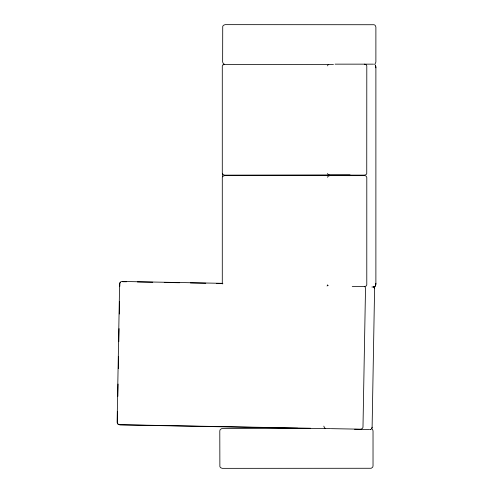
<?xml version="1.0" encoding="UTF-8"?>
<svg xmlns="http://www.w3.org/2000/svg" width="493" height="493" viewBox="0 0 493 493"><rect width="100%" height="100%" fill="white"/><g stroke="black" fill="none" stroke-linecap="round" stroke-linejoin="round"><path stroke-width="0.74" d="M117.574 411.735L117.365 423.277L118.412 424.424L120.039 424.867L297.729 428.226M117.852 396.347L118.073 384.035M118.345 368.641L118.566 356.328M118.831 341.704L119.066 328.621M119.324 314.004L119.546 301.691M119.824 286.297L119.879 283.222L120.378 282.434M375.882 283.296L375.389 285.922L374.218 287.012M327.599 65.877L327.87 65.107M327.599 177.307L327.87 176.537M372.11 427.221L371.586 428.904M375.173 63.745L375.882 62.056L375.882 27.035L375.173 25.346L374.088 24.73L225.061 24.65L223.354 25.346L222.725 26.419L222.645 62.056L223.354 63.745L224.438 64.367L333.478 64.447M371.593 428.805L372.098 428.016L374.606 287.961L374.138 287.154M223.347 64.879L224.327 64.238M327.038 285.977L328.079 285.379M328.215 64.737L328.757 64.398M328.215 176.167L329.909 175.582M224.025 64.25L222.972 64.731L222.288 66.037L222.288 173.308L222.972 174.614L224.629 175.157L350.042 174.91M373.694 287.012L375.241 286.285L375.882 284.535L375.882 66.629L375.241 64.879M122.603 281.731L126.621 281.756M335.067 64.152L373.447 64.152M374.569 64.275L374.15 64.152M352.242 286.55L365.079 286.488L366.176 285.965L366.786 284.942L366.798 177.431L366.176 176.167L365.079 175.644L224.629 175.619L222.972 176.161L222.288 177.468L222.288 283.968M374.643 286.883L371.913 287.012M330.624 428.553L221.585 428.633L220.112 429.748L219.792 430.944L219.872 466.581L220.5 467.654L222.207 468.35L371.235 468.27L372.708 467.154L373.028 465.965L373.028 430.944L372.708 429.748L371.821 428.873M222.879 283.333L121.987 281.46L120.81 281.756L119.935 282.612L119.602 283.802L117.118 422.273L117.408 423.469L118.252 424.362L119.417 424.701L310.565 428.257M137.381 281.953L152.75 282.236M164.274 282.452L179.643 282.742M190.403 282.939L205.772 283.228M216.532 283.426L222.682 283.543M331.259 428.651L360.679 429.193L362.312 428.528L362.977 427.388L365.516 288.387L365.258 287.228L364.389 286.297M354.584 429.286L369.633 429.563M348.847 175.619L349.463 175.681M364.487 64.152L366.176 64.737L366.798 66L366.749 173.684L366.108 174.577L364.487 175.12L329.909 175.12L328.215 174.534M325.509 428.46L324.425 427.764L323.833 426.125M373.793 286.673L374.594 288.756M327.87 174.165L327.599 173.394M327.87 285.595L327.599 284.825M375.66 66.007L375.395 65.236L375.882 67.868M222.707 173.653L222.707 176.734M370.754 429.502L370.335 429.576L370.773 429.502"/></g></svg>
